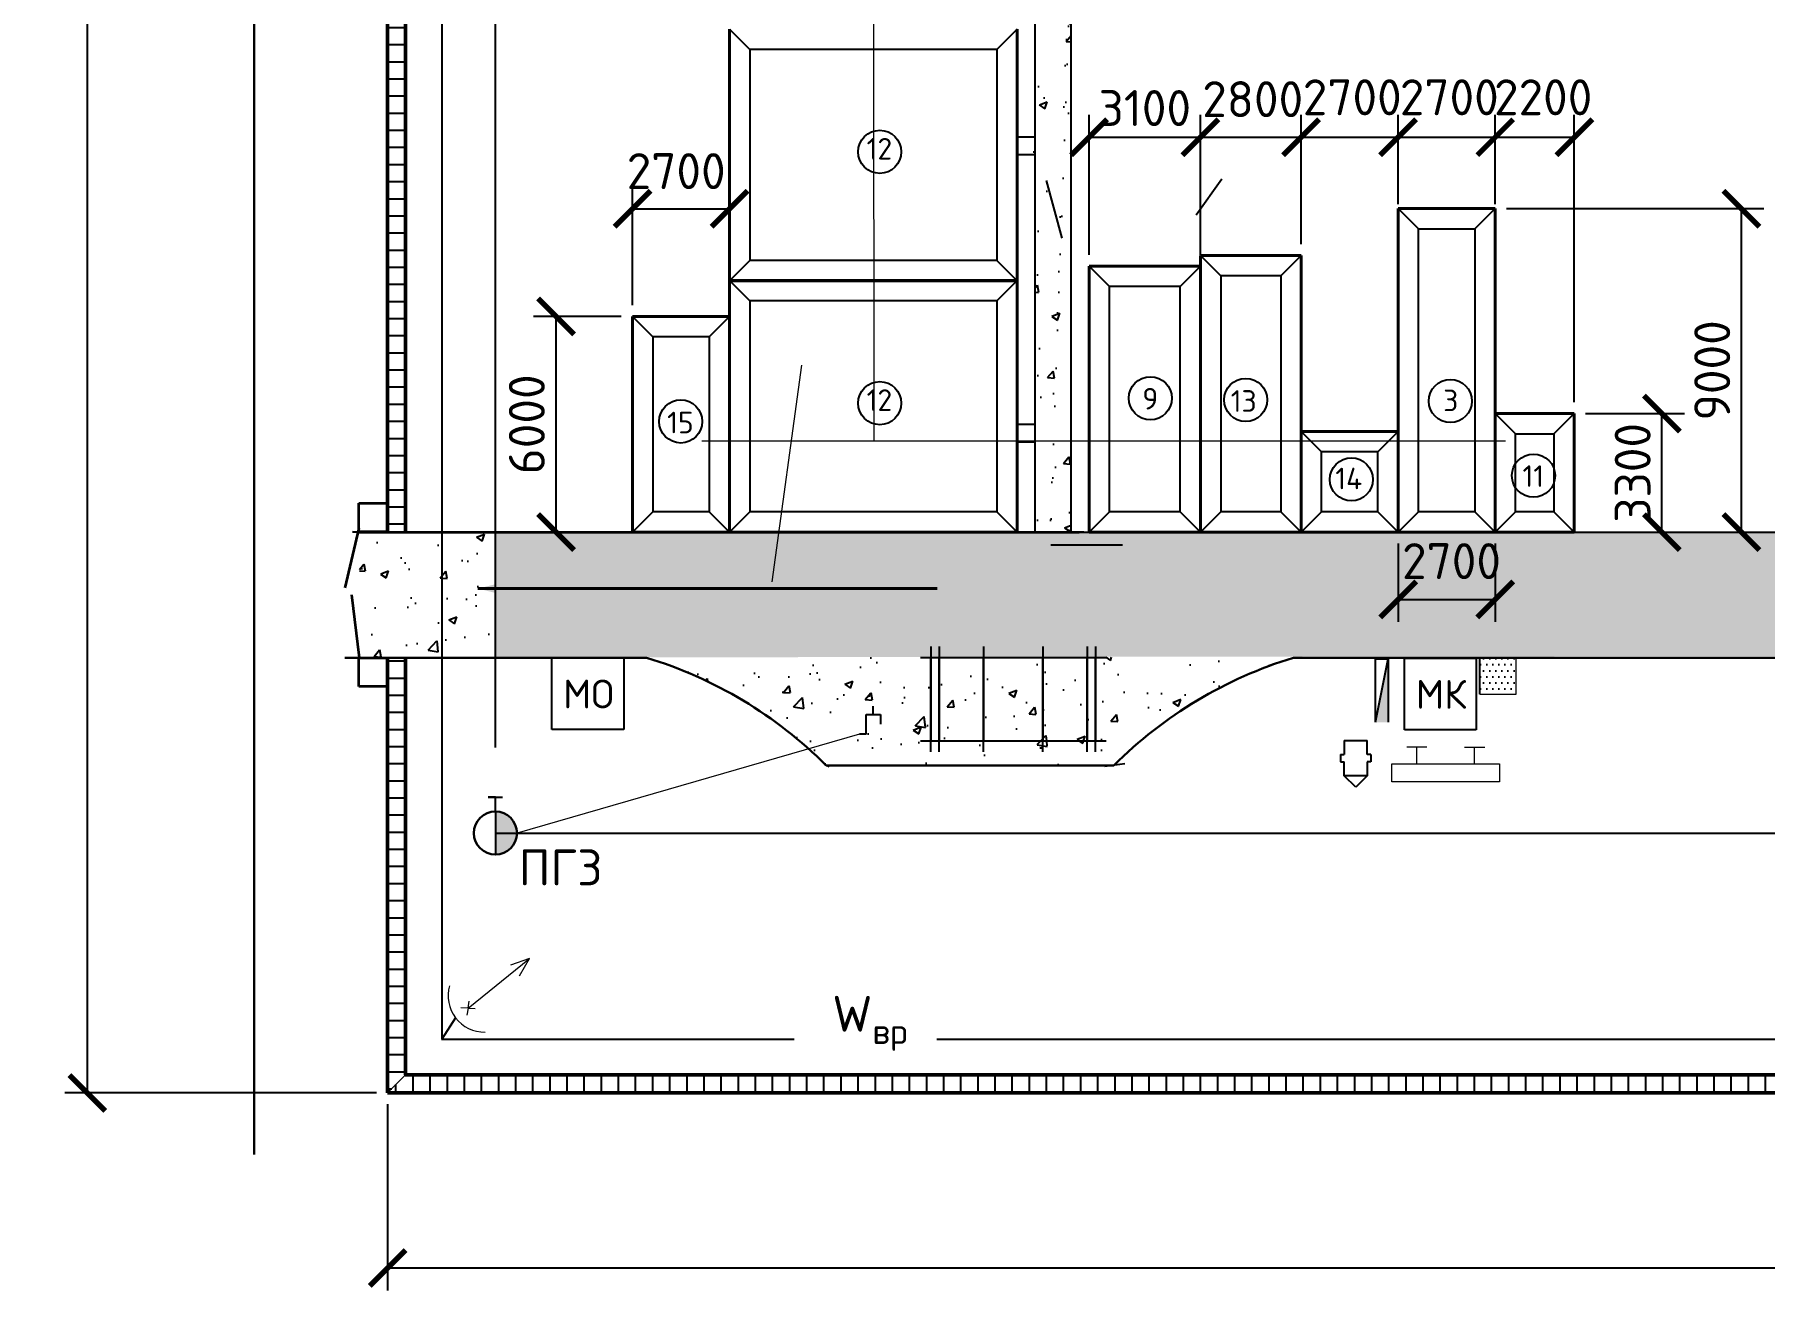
# Model space of a CAD drawing. Header units: millimetres. Extents: x -782 to 10910, y 3841 to 13237.
# Drawn here: x 2910.1 to 3006.3, y 12553.7 to 12623.6 of the extents above; entities that cross this region are included whole.
import ezdxf

# ---------------------------------------------------------------- set-up
doc = ezdxf.new("R2010")
doc.units = ezdxf.units.MM
for name, color, linetype, lineweight in [('!ОНенес!', 6, 'Continuous', 40), ('0.2 сетевой', 7, 'Continuous', 20), ('желтый', 2, 'Continuous', 30), ('красный', 1, 'Continuous', 30), ('Оbводка', 1, 'Continuous', 90), ('Тонкая 0.3', 140, 'Continuous', 25)]:
    doc.layers.add(name, color=color, linetype=linetype, lineweight=lineweight)
doc.layers.add('1', color=7, linetype='Continuous')
doc.layers.add('Системный слой', color=7, linetype='Continuous')
doc.styles.add('2.5', font='isocpeur.ttf', dxfattribs={"height": 2})
doc.styles.add('Isocpeur', font='isocpeur.ttf')
doc.dimstyles.new('М500 стройгенп', dxfattribs={"dimtxt": 2, "dimasz": 2, "dimexe": 1.25, "dimexo": 0.625, "dimtad": 1, "dimlfac": 500, "dimtxsty": '2.5', "dimblk": 'ARCHTICK', "dimcen": 2.5, "dimadec": 0, "dimazin": 0, "dimtfac": 1, "dimtmove": 0, "dimatfit": 3, "dimfxl": 1, "dimarcsym": 0})
pattern_1 = [(180, (851.8348, 4269.5768), (-6e-17, -0.9525), [])]
pattern_2 = [(50, (851.835, 4269.577), (4.5546167, -0.3984771), [0.47625, -5.23875]), (355, (851.835, 4269.577), (-0.8810855, 4.7764211), [0.381, -4.1910146]), (100.451445, (852.2144, 4269.5436), (3.6735312, 4.3779438), [0.4047502, -4.452256]), (46.1842, (851.835, 4270.847), (6.776976, -1.0510582), [0.714375, -7.858125]), (96.63556, (852.3996, 4270.759), (5.9351034, 6.185653), [0.6071256, -6.67839]), (351.18415, (851.835, 4270.847), (5.9351034, 6.185653), [0.571499, -6.2864933]), (21, (852.47, 4270.5293), (3.7903598, -2.55663), [0.47625, -5.23875]), (326, (852.47, 4270.5293), (1.5450507, 4.6046992), [0.381, -4.191]), (71.451445, (852.7857, 4270.3163), (5.3354105, 2.0480692), [0.4047502, -4.4522484]), (37.5, (851.8348, 4269.5768), (0.07721508, 2.11387597), [0, -4.1402, 0, -4.2545, 0, -4.206875]), (7.5, (851.8348, 4269.5768), (1.67049156, 2.5045144), [0, -2.4257, 0, -4.04495, 0, -1.603375]), (327.5, (850.4188, 4269.5768), (3.38976488, -0.1432186), [0, -1.5875, 0, -4.953, 0, -6.57225]), (317.5, (849.7838, 4269.5768), (3.7032295, 0.6356623), [0, -2.06375, 0, -3.2893, 0, -4.66725])]

# ---------------------------------------------------------------- blocks, each defined once
blk = doc.blocks.new('_ArchTick')
at = {"color": 0, "linetype": 'ByBlock', "const_width": 0.15}
blk.add_lwpolyline([(-0.5, -0.5), (0.5, 0.5)], dxfattribs=at)
blk = doc.blocks.new('*D915')
at = {"color": 0, "lineweight": -2, "transparency": 16777216}
for p, q in [((2991.976, 12613.874), (3006.299, 12613.874)), ((3005.049, 12595.874), (3005.049, 12613.874)), ((2991.976, 12595.874), (3006.299, 12595.874))]:
    blk.add_line(p, q, dxfattribs=at)
at = {"layer": 'Defpoints', "color": 0, "lineweight": -3, "transparency": 16777216}
for p in [(2991.351, 12613.874), (3005.049, 12613.874), (2991.351, 12595.874)]:
    blk.add_point(p, dxfattribs=at)
at = {"color": 0, "lineweight": -2, "transparency": 16777216, "xscale": 2, "yscale": 2, "zscale": 2}
for p, rotation in [((3005.049, 12613.874), 90), ((3005.049, 12595.874), 270)]:
    blk.add_blockref('_ArchTick', p, dxfattribs=dict(at, rotation=rotation))
at = {"color": 0, "lineweight": 20, "transparency": 16777216, "insert": (3003.424, 12604.874), "char_height": 2, "attachment_point": 5, "rotation": 90, "style": '2.5'}
blk.add_mtext('9000', dxfattribs=at)
blk = doc.blocks.new('*D846')
at = {"color": 0, "lineweight": -2, "transparency": 16777216}
for p, q in [((2996.376, 12602.474), (3001.873, 12602.474)), ((3000.623, 12595.874), (3000.623, 12602.474)), ((2996.376, 12595.874), (3001.873, 12595.874))]:
    blk.add_line(p, q, dxfattribs=at)
at = {"layer": 'Defpoints', "color": 0, "lineweight": -3, "transparency": 16777216}
for p in [(2995.751, 12602.474), (3000.623, 12602.474), (2995.751, 12595.874)]:
    blk.add_point(p, dxfattribs=at)
at = {"color": 0, "lineweight": -2, "transparency": 16777216, "xscale": 2, "yscale": 2, "zscale": 2}
for p, rotation in [((3000.623, 12602.474), 90), ((3000.623, 12595.874), 270)]:
    blk.add_blockref('_ArchTick', p, dxfattribs=dict(at, rotation=rotation))
at = {"color": 0, "lineweight": 20, "transparency": 16777216, "insert": (2998.998, 12599.174), "char_height": 2, "attachment_point": 5, "rotation": 90, "style": '2.5'}
blk.add_mtext('3300', dxfattribs=at)
blk = doc.blocks.new('*D916')
at = {"color": 0, "lineweight": -2, "transparency": 16777216}
for p, q in [((2985.951, 12595.249), (2985.951, 12590.886)), ((2991.351, 12595.249), (2991.351, 12590.886)), ((2985.951, 12592.136), (2991.351, 12592.136))]:
    blk.add_line(p, q, dxfattribs=at)
at = {"layer": 'Defpoints', "color": 0, "lineweight": -3, "transparency": 16777216}
for p in [(2985.951, 12595.874), (2991.351, 12595.874), (2991.351, 12592.136)]:
    blk.add_point(p, dxfattribs=at)
at = {"color": 0, "lineweight": -2, "transparency": 16777216, "xscale": 2, "yscale": 2, "zscale": 2, "rotation": 180}
blk.add_blockref('_ArchTick', (2985.951, 12592.136), dxfattribs=at)
at = {"color": 0, "lineweight": -2, "transparency": 16777216, "xscale": 2, "yscale": 2, "zscale": 2}
blk.add_blockref('_ArchTick', (2991.351, 12592.136), dxfattribs=at)
at = {"color": 0, "lineweight": 20, "transparency": 16777216, "insert": (2988.919, 12594.264), "char_height": 2, "attachment_point": 5, "style": '2.5'}
blk.add_mtext('2700', dxfattribs=at)
blk = doc.blocks.new('*D917')
at = {"color": 0, "lineweight": -2, "transparency": 16777216}
for p, q in [((2968.755, 12611.296), (2968.755, 12619.097)), ((2974.952, 12611.296), (2974.952, 12619.097)), ((2968.755, 12617.847), (2974.952, 12617.847))]:
    blk.add_line(p, q, dxfattribs=at)
at = {"layer": 'Defpoints', "color": 0, "lineweight": -3, "transparency": 16777216}
for p in [(2974.952, 12617.847), (2968.755, 12610.671), (2974.952, 12610.671)]:
    blk.add_point(p, dxfattribs=at)
at = {"color": 0, "lineweight": -2, "transparency": 16777216, "xscale": 2, "yscale": 2, "zscale": 2, "rotation": 180}
blk.add_blockref('_ArchTick', (2968.755, 12617.847), dxfattribs=at)
at = {"color": 0, "lineweight": -2, "transparency": 16777216, "xscale": 2, "yscale": 2, "zscale": 2}
blk.add_blockref('_ArchTick', (2974.952, 12617.847), dxfattribs=at)
at = {"color": 0, "lineweight": 20, "transparency": 16777216, "insert": (2971.854, 12619.472), "char_height": 2, "attachment_point": 5, "style": '2.5'}
blk.add_mtext('3100', dxfattribs=at)
blk = doc.blocks.new('*D918')
at = {"color": 0, "lineweight": -2, "transparency": 16777216}
for p, q in [((2974.952, 12611.899), (2974.952, 12619.097)), ((2980.552, 12611.899), (2980.552, 12619.097)), ((2974.952, 12617.847), (2980.552, 12617.847))]:
    blk.add_line(p, q, dxfattribs=at)
at = {"layer": 'Defpoints', "color": 0, "lineweight": -3, "transparency": 16777216}
for p in [(2980.552, 12617.847), (2974.952, 12611.274), (2980.552, 12611.274)]:
    blk.add_point(p, dxfattribs=at)
at = {"color": 0, "lineweight": -2, "transparency": 16777216, "xscale": 2, "yscale": 2, "zscale": 2, "rotation": 180}
blk.add_blockref('_ArchTick', (2974.952, 12617.847), dxfattribs=at)
at = {"color": 0, "lineweight": -2, "transparency": 16777216, "xscale": 2, "yscale": 2, "zscale": 2}
blk.add_blockref('_ArchTick', (2980.552, 12617.847), dxfattribs=at)
at = {"color": 0, "lineweight": 20, "transparency": 16777216, "insert": (2977.857, 12619.966), "char_height": 2, "attachment_point": 5, "style": '2.5'}
blk.add_mtext('2800', dxfattribs=at)
blk = doc.blocks.new('*D921')
at = {"color": 0, "lineweight": -2, "transparency": 16777216}
for p, q in [((2929.099, 12758.591), (2911.77, 12758.591)), ((2913.02, 12564.673), (2913.02, 12758.591)), ((2929.099, 12564.673), (2911.77, 12564.673))]:
    blk.add_line(p, q, dxfattribs=at)
at = {"layer": 'Defpoints', "color": 0, "lineweight": -3, "transparency": 16777216}
for p in [(2913.02, 12758.591), (2929.724, 12758.591), (2929.724, 12564.673)]:
    blk.add_point(p, dxfattribs=at)
at = {"color": 0, "lineweight": -2, "transparency": 16777216, "xscale": 2, "yscale": 2, "zscale": 2}
for p, rotation in [((2913.02, 12758.591), 90), ((2913.02, 12564.673), 270)]:
    blk.add_blockref('_ArchTick', p, dxfattribs=dict(at, rotation=rotation))
at = {"color": 0, "lineweight": 20, "transparency": 16777216, "insert": (2911.395, 12661.632), "char_height": 2, "attachment_point": 5, "rotation": 90, "style": '2.5'}
blk.add_mtext('136000', dxfattribs=at)
blk = doc.blocks.new('*D850')
at = {"color": 0, "lineweight": -2, "transparency": 16777216}
for p, q in [((2929.724, 12564.048), (2929.724, 12553.687)), ((3261.316, 12564.048), (3261.316, 12553.687)), ((2929.724, 12554.937), (3261.316, 12554.937))]:
    blk.add_line(p, q, dxfattribs=at)
at = {"layer": 'Defpoints', "color": 0, "lineweight": -3, "transparency": 16777216}
for p in [(2929.724, 12564.673), (3261.316, 12564.673), (3261.316, 12554.937)]:
    blk.add_point(p, dxfattribs=at)
at = {"color": 0, "lineweight": -2, "transparency": 16777216, "xscale": 2, "yscale": 2, "zscale": 2, "rotation": 180}
blk.add_blockref('_ArchTick', (2929.724, 12554.937), dxfattribs=at)
at = {"color": 0, "lineweight": -2, "transparency": 16777216, "xscale": 2, "yscale": 2, "zscale": 2}
blk.add_blockref('_ArchTick', (3261.316, 12554.937), dxfattribs=at)
at = {"color": 0, "lineweight": 20, "transparency": 16777216, "insert": (3093.327, 12556.562), "char_height": 2, "attachment_point": 5, "style": '2.5'}
blk.add_mtext('165000', dxfattribs=at)
blk = doc.blocks.new('*D923')
at = {"color": 0, "lineweight": -2, "transparency": 16777216}
for p, q in [((2942.727, 12607.874), (2937.845, 12607.874)), ((2939.095, 12595.874), (2939.095, 12607.874)), ((2942.727, 12595.874), (2937.845, 12595.874))]:
    blk.add_line(p, q, dxfattribs=at)
at = {"layer": 'Defpoints', "color": 0, "lineweight": -3, "transparency": 16777216}
for p in [(2939.095, 12607.874), (2943.352, 12607.874), (2943.352, 12595.874)]:
    blk.add_point(p, dxfattribs=at)
at = {"color": 0, "lineweight": -2, "transparency": 16777216, "xscale": 2, "yscale": 2, "zscale": 2}
for p, rotation in [((2939.095, 12607.874), 90), ((2939.095, 12595.874), 270)]:
    blk.add_blockref('_ArchTick', p, dxfattribs=dict(at, rotation=rotation))
at = {"color": 0, "lineweight": 20, "transparency": 16777216, "insert": (2937.47, 12601.874), "char_height": 2, "attachment_point": 5, "rotation": 90, "style": '2.5'}
blk.add_mtext('6000', dxfattribs=at)
blk = doc.blocks.new('*D865')
at = {"color": 0, "lineweight": -2, "transparency": 16777216}
for p, q in [((2980.552, 12614.118), (2980.552, 12619.097)), ((2985.952, 12614.118), (2985.952, 12619.097)), ((2980.552, 12617.847), (2985.952, 12617.847))]:
    blk.add_line(p, q, dxfattribs=at)
at = {"layer": 'Defpoints', "color": 0, "lineweight": -3, "transparency": 16777216}
for p in [(2985.952, 12617.847), (2980.552, 12613.493), (2985.952, 12613.493)]:
    blk.add_point(p, dxfattribs=at)
at = {"color": 0, "lineweight": -2, "transparency": 16777216, "xscale": 2, "yscale": 2, "zscale": 2, "rotation": 180}
blk.add_blockref('_ArchTick', (2980.552, 12617.847), dxfattribs=at)
at = {"color": 0, "lineweight": -2, "transparency": 16777216, "xscale": 2, "yscale": 2, "zscale": 2}
blk.add_blockref('_ArchTick', (2985.952, 12617.847), dxfattribs=at)
at = {"color": 0, "lineweight": 20, "transparency": 16777216, "insert": (2983.395, 12620.07), "char_height": 2, "attachment_point": 5, "style": '2.5'}
blk.add_mtext('2700', dxfattribs=at)
blk = doc.blocks.new('*D866')
at = {"color": 0, "lineweight": -2, "transparency": 16777216}
for p, q in [((2985.952, 12614.118), (2985.952, 12619.097)), ((2991.352, 12614.118), (2991.352, 12619.097)), ((2985.952, 12617.847), (2991.352, 12617.847))]:
    blk.add_line(p, q, dxfattribs=at)
at = {"layer": 'Defpoints', "color": 0, "lineweight": -3, "transparency": 16777216}
for p in [(2991.352, 12617.847), (2985.952, 12613.493), (2991.352, 12613.493)]:
    blk.add_point(p, dxfattribs=at)
at = {"color": 0, "lineweight": -2, "transparency": 16777216, "xscale": 2, "yscale": 2, "zscale": 2, "rotation": 180}
blk.add_blockref('_ArchTick', (2985.952, 12617.847), dxfattribs=at)
at = {"color": 0, "lineweight": -2, "transparency": 16777216, "xscale": 2, "yscale": 2, "zscale": 2}
blk.add_blockref('_ArchTick', (2991.352, 12617.847), dxfattribs=at)
at = {"color": 0, "lineweight": 20, "transparency": 16777216, "insert": (2988.795, 12620.07), "char_height": 2, "attachment_point": 5, "style": '2.5'}
blk.add_mtext('2700', dxfattribs=at)
blk = doc.blocks.new('*D867')
at = {"color": 0, "lineweight": -2, "transparency": 16777216}
for p, q in [((2991.352, 12614.118), (2991.352, 12619.097)), ((2995.751, 12603.099), (2995.751, 12619.097)), ((2991.352, 12617.847), (2995.751, 12617.847))]:
    blk.add_line(p, q, dxfattribs=at)
at = {"layer": 'Defpoints', "color": 0, "lineweight": -3, "transparency": 16777216}
for p in [(2995.751, 12617.847), (2991.352, 12613.493), (2995.751, 12602.474)]:
    blk.add_point(p, dxfattribs=at)
at = {"color": 0, "lineweight": -2, "transparency": 16777216, "xscale": 2, "yscale": 2, "zscale": 2, "rotation": 180}
blk.add_blockref('_ArchTick', (2991.352, 12617.847), dxfattribs=at)
at = {"color": 0, "lineweight": -2, "transparency": 16777216, "xscale": 2, "yscale": 2, "zscale": 2}
blk.add_blockref('_ArchTick', (2995.751, 12617.847), dxfattribs=at)
at = {"color": 0, "lineweight": 20, "transparency": 16777216, "insert": (2994.018, 12620.07), "char_height": 2, "attachment_point": 5, "style": '2.5'}
blk.add_mtext('2200', dxfattribs=at)
blk = doc.blocks.new('*D885')
at = {"color": 0, "lineweight": -2, "transparency": 16777216}
for p, q in [((2943.352, 12608.499), (2943.352, 12615.122)), ((2948.752, 12608.499), (2948.752, 12615.122)), ((2943.352, 12613.872), (2948.752, 12613.872))]:
    blk.add_line(p, q, dxfattribs=at)
at = {"layer": 'Defpoints', "color": 0, "lineweight": -3, "transparency": 16777216}
for p in [(2948.752, 12613.872), (2943.352, 12607.874), (2948.752, 12607.874)]:
    blk.add_point(p, dxfattribs=at)
at = {"color": 0, "lineweight": -2, "transparency": 16777216, "xscale": 2, "yscale": 2, "zscale": 2, "rotation": 180}
blk.add_blockref('_ArchTick', (2943.352, 12613.872), dxfattribs=at)
at = {"color": 0, "lineweight": -2, "transparency": 16777216, "xscale": 2, "yscale": 2, "zscale": 2}
blk.add_blockref('_ArchTick', (2948.752, 12613.872), dxfattribs=at)
at = {"color": 0, "lineweight": 20, "transparency": 16777216, "insert": (2945.78, 12615.963), "char_height": 2, "attachment_point": 5, "style": '2.5'}
blk.add_mtext('2700', dxfattribs=at)

msp = doc.modelspace()

# ---------------------------------------------------------------- hatches: boundary and pattern name
at = {"layer": '!ОНенес!', "lineweight": 40}
h = msp.add_hatch(color=7, dxfattribs=at)
h.paths.add_polyline_path([(2940.482427, 12591.295251), (2940.482427, 12592.735131), (2934.752955, 12592.735131)])
h.paths.add_polyline_path([(2940.482427, 12592.735131), (2940.482427, 12594.175012), (2934.752955, 12592.735131)])
at = {"lineweight": -3}
h = msp.add_hatch(dxfattribs=at)
h.set_pattern_fill('ANSI31', color=256, scale=0.3, angle=135)
h.set_pattern_definition(pattern_1)
h.paths.add_polyline_path([(2930.728442, 12588.887246), (2929.72368, 12588.887275), (2929.723352, 12587.287358), (2929.72368, 12564.672745), (2930.72368, 12565.672745)])
h.paths.add_polyline_path([(3261.316317, 12588.886857), (3260.316317, 12588.886857), (3260.316317, 12565.672745), (3261.316317, 12564.672745)])
h.paths.add_polyline_path([(3261.316317, 12683.823464), (3260.333133, 12683.823464), (3260.333587, 12681.832695), (3261.316317, 12681.832695)])
h.paths.add_polyline_path([(3261.316317, 12681.832695), (3260.333587, 12681.832695), (3260.353179, 12595.88557), (3261.316317, 12595.885734)])
h.paths.add_polyline_path([(3101.668954, 12752.432917), (3101.668954, 12759.232917), (3096.868954, 12759.232917), (3096.868954, 12752.432917)], flags=9)
h = msp.add_hatch(dxfattribs=at)
h.set_pattern_fill('ANSI31', color=256, scale=0.3, angle=45)
h.set_pattern_definition([(90, (851.8348, 4269.5768), (-0.9525, 0), [])])
h.paths.add_polyline_path([(2956.705821, 12758.590698), (2935.72368, 12758.590698), (2935.72368, 12757.590698), (2956.706382, 12757.590698)])
h.paths.add_polyline_path([(2935.72368, 12758.590698), (2929.72368, 12758.590698), (2930.72368, 12757.590698), (2932.723608, 12757.590698), (2935.72368, 12757.590698)])
h.paths.add_polyline_path([(3261.316317, 12758.590698), (2956.705821, 12758.590698), (2956.706382, 12757.590698), (3260.316317, 12757.590698)])
h.paths.add_polyline_path([(3260.316317, 12565.672745), (2930.72368, 12565.672745), (2929.72368, 12564.672745), (3261.316317, 12564.672745)])
h = msp.add_hatch(dxfattribs=at)
h.set_pattern_fill('ANSI31', color=256, scale=0.3, angle=135)
h.set_pattern_definition(pattern_1)
h.paths.add_polyline_path([(3261.316317, 12758.590698), (3260.316317, 12757.590698), (3260.332679, 12685.814233), (3261.316317, 12685.814233)])
h.paths.add_polyline_path([(3261.316317, 12685.814233), (3260.332679, 12685.814233), (3260.333133, 12683.823464), (3261.316317, 12683.823464)])
h.paths.add_polyline_path([(3261.316317, 12683.823464), (3260.333133, 12683.823464), (3260.333587, 12681.832695), (3261.316317, 12681.832695)])
h.paths.add_polyline_path([(2930.72368, 12757.590698), (2929.72368, 12758.590698), (2929.72368, 12714.255967), (2930.72368, 12714.255967)])
h.paths.add_polyline_path([(2930.72368, 12714.255967), (2929.72368, 12714.255967), (2929.72368, 12595.886745), (2930.72368, 12595.886438)])
h = msp.add_hatch(dxfattribs=at)
h.set_pattern_fill('AR-CONC', color=256, scale=0.025)
h.set_pattern_definition(pattern_2)
h.paths.add_polyline_path([(2967.752406, 12645.630775), (2965.752406, 12645.630775), (2965.752406, 12600.945519), (2967.752406, 12600.945519)])
h.paths.add_polyline_path([(2965.752406, 12645.630775), (2964.752406, 12645.630775), (2964.752406, 12644.630775), (2965.752406, 12644.630775)])
h.paths.add_polyline_path([(2965.752406, 12617.861196), (2964.752406, 12617.861196), (2964.752406, 12616.861196), (2965.752406, 12616.861196)])
h = msp.add_hatch(dxfattribs=at)
h.set_pattern_fill('AR-CONC', color=256, scale=0.025)
h.set_pattern_definition(pattern_2)
h.paths.add_polyline_path([(2965.752406, 12601.875687), (2964.752406, 12601.875687), (2964.752406, 12600.945519), (2965.752406, 12600.945519)])
h.paths.add_polyline_path([(2967.752406, 12600.945519), (2965.752406, 12600.945519), (2965.752406, 12595.875756), (2967.752406, 12595.87514)])
h.paths.add_polyline_path([(2967.752406, 12623.861184), (2965.752406, 12623.861184), (2965.752406, 12600.945519), (2967.752406, 12600.945519)])
h.paths.add_polyline_path([(2967.752406, 12637.848042), (2965.752406, 12637.848042), (2965.752406, 12623.861184), (2967.752406, 12623.861184)])
h = msp.add_hatch(dxfattribs=at)
h.set_pattern_fill('BRICK', color=256, scale=0.15)
h.set_pattern_definition([(0, (841.8348, 4269.5768), (0, 0.9525), []), (90, (841.8348, 4269.5768), (-1.905, 1e-16), [0.9525, -0.9525]), (90, (842.7873, 4269.5768), (-1.905, 1e-16), [-0.9525, 0.9525])])
h.paths.add_polyline_path([(3054.33991, 12621.327203), (3044.33991, 12621.327203), (3044.33991, 12605.592843), (3054.33991, 12605.592843)])
h.paths.add_polyline_path([(2996.660834, 12606.986928), (2996.873008, 12607.011857), (3002.860834, 12607.011857), (2996.660834, 12607.011857)])
h.paths.add_polyline_path([(3077.393145, 12620.33317), (3077.380198, 12620.333453), (3077.380198, 12622.733453), (3077.336132, 12622.886857)])
h = msp.add_hatch(dxfattribs=at)
h.set_pattern_fill('AR-CONC', color=256, scale=0.025)
h.set_pattern_definition(pattern_2)
h.paths.add_polyline_path([(3008.278518, 12595.862649), (2935.72368, 12595.818992), (2935.72368, 12588.897246), (3007.372873, 12588.99196)])
h.paths.add_polyline_path([(3044.543141, 12579.818183), (3048.643141, 12579.818183), (3048.643141, 12584.618183), (3044.543141, 12584.618183)], flags=9)
h.paths.add_polyline_path([(2986.574193, 12585.011306), (2990.094187, 12585.011306), (2990.094187, 12588.851299), (2986.574193, 12588.851299)], flags=9)
h.paths.add_polyline_path([(2985.619263, 12591.96374), (2992.219263, 12591.96374), (2992.219263, 12596.76374), (2985.619263, 12596.76374)], flags=9)
h = msp.add_hatch(dxfattribs=at)
h.set_pattern_fill('AR-CONC', color=256, scale=0.025)
h.set_pattern_definition(pattern_2)
h.paths.add_polyline_path([(2935.72368, 12595.818992), (2932.73652, 12595.817194), (2932.73652, 12588.887188), (2935.72368, 12588.887101)])
h.paths.add_polyline_path([(2932.734587, 12595.817193), (2928.12381, 12595.814419), (2928.24176, 12588.887356), (2929.72368, 12588.887356), (2929.72368, 12588.887239), (2932.735063, 12588.887082)])
h = msp.add_hatch(dxfattribs=at)
h.set_pattern_fill('AR-CONC', color=256, scale=0.025)
h.set_pattern_definition(pattern_2)
h.paths.add_polyline_path([(2959.954159, 12588.902842), (2944.179954, 12588.873196, -0.035519085), (2947.357663, 12587.648517), (2949.605814, 12586.782086), (2951.493922, 12585.17211, -0.033002926), (2953.90213, 12583.118648), (2954.166258, 12582.893428), (2970.032856, 12582.893428), (2973.445488, 12585.982203), (2975.437017, 12586.897914, -0.038280057), (2978.770885, 12588.430838), (2979.878859, 12588.940288), (2969.118785, 12588.920066), (2969.118785, 12584.266736), (2959.954159, 12584.266736)])
h = msp.add_hatch(dxfattribs=at)
h.set_pattern_fill('AR-CONC', color=256, scale=0.025)
h.set_pattern_definition(pattern_2)
h.paths.add_polyline_path([(2962.887435, 12588.880773), (2960.418608, 12588.880773), (2960.418608, 12584.266736), (2962.887435, 12584.266736)])
h.paths.add_polyline_path([(2960.418608, 12588.880773), (2959.954159, 12588.880773), (2959.954159, 12584.266736), (2960.418608, 12584.266736)])
h.paths.add_polyline_path([(2966.185509, 12588.880773), (2962.887435, 12588.880773), (2962.887435, 12584.266736), (2966.185509, 12584.266736)])
h.paths.add_polyline_path([(2968.654336, 12588.880773), (2966.185509, 12588.880773), (2966.185509, 12584.266736), (2968.654336, 12584.266736)])
h.paths.add_polyline_path([(2969.118785, 12588.880773), (2968.654336, 12588.880773), (2968.654336, 12584.266736), (2969.118785, 12584.266736)])
msp.add_hatch(color=7).paths.add_polyline_path([(2985.399547, 12588.827316), (2984.693876, 12585.298962), (2985.399547, 12585.298962)])
at = {"lineweight": 25}
h = msp.add_hatch(color=256, dxfattribs=at)
h.dxf.hatch_style = 1
h.paths.add_polyline_path([(2936.923678, 12579.132844, 0.414213562), (2935.72368, 12580.332842), (2935.72368, 12577.932846, 0.414213562)])
at = {"layer": 'Системный слой', "lineweight": 25}
h = msp.add_hatch(dxfattribs=at)
h.set_pattern_fill('DOTS', scale=0.213333, style=0)
h.set_pattern_definition([(0, (1999.9386, 12607.47), (0.16933305, 0.3386661), [0, -0.3386661])])
h.paths.add_polyline_path([(2992.522497, 12588.886857), (2992.522497, 12586.858404), (2990.494044, 12586.858404), (2990.494044, 12588.886857), (2990.898099, 12588.886857)])

# ---------------------------------------------------------------- linework, layer by layer
at = {"layer": '!ОНенес!', "color": 7, "lineweight": 40}
msp.add_line((2960.303325, 12592.735131), (2934.752955, 12592.735131), dxfattribs=at)
at = {"color": 1, "lineweight": 30}
msp.add_line((2922.304867, 12767.262902), (2922.304867, 12561.251299), dxfattribs=at)
at = {"lineweight": 50}
for p, q in [((2929.72368, 12595.887344), (2929.72368, 12758.590698)), ((2929.72368, 12564.672745), (2929.72368, 12588.886857)), ((3261.316317, 12564.672745), (2929.72368, 12564.672745))]:
    msp.add_line(p, q, dxfattribs=at)
at = {"color": 1, "lineweight": 25}
for p, q in [((2932.723608, 12755.590698), (2932.73652, 12567.672742)), ((2933.504924, 12568.850532), (2932.73652, 12567.672742)), ((2932.715271, 12567.672742), (2952.340279, 12567.672742)), ((2960.276735, 12567.672742), (3211.41546, 12567.672742))]:
    msp.add_line(p, q, dxfattribs=at)
at = {"color": 240, "lineweight": 20, "true_color": 0xed1f24}
for p, q in [((2956.665585, 12755.590652), (2956.776077, 12600.945519)), ((2956.665585, 12755.590652), (2956.776077, 12600.945519)), ((2932.73652, 12567.672742), (2932.73652, 12627.672742)), ((2932.73652, 12567.672742), (2932.73652, 12617.672742)), ((2991.918401, 12600.945519), (2947.201198, 12600.945519)), ((2932.73652, 12567.672742), (2952.340279, 12567.672742)), ((2960.276735, 12567.672742), (2992.73652, 12567.672742))]:
    msp.add_line(p, q, dxfattribs=at)
at = {"color": 5, "lineweight": 25}
for p, q in [((2935.72368, 12583.886857), (2935.72368, 12645.319571)), ((2956.746365, 12585.738334), (2956.746365, 12586.193188)), ((2956.351433, 12584.639789), (2956.351433, 12585.738334)), ((2956.351433, 12585.738334), (2957.141297, 12585.738334)), ((2957.141297, 12585.738334), (2957.141297, 12585.189062)), ((2935.72368, 12579.132844), (3134.085424, 12579.132844))]:
    msp.add_line(p, q, dxfattribs=at)
at = {"lineweight": -3}
for p, q in [((2965.752406, 12595.875392), (2965.752406, 12645.630775)), ((2967.752406, 12595.87487), (2967.752406, 12645.630775)), ((2964.752406, 12616.861196), (2964.752406, 12617.861196)), ((2964.752406, 12617.861196), (2965.752406, 12617.861196)), ((2965.752406, 12616.861196), (2964.752406, 12616.861196)), ((2964.752406, 12600.875687), (2964.752406, 12601.875687)), ((2964.752406, 12601.875687), (2965.752406, 12601.875687)), ((2965.752406, 12600.875687), (2964.752406, 12600.875687)), ((2965.752406, 12595.876005), (2965.752406, 12600.875687)), ((2965.752406, 12595.876005), (2965.752406, 12598.782595)), ((3008.312155, 12595.862649), (2928.123354, 12595.887344)), ((3008.278518, 12595.862649), (2928.12381, 12595.814419)), ((2964.752406, 12595.876005), (2965.752406, 12595.876005)), ((2964.752406, 12595.874349), (2967.452406, 12595.874349)), ((2968.452406, 12595.87487), (2966.452406, 12595.87487)), ((2967.452406, 12595.874349), (2968.452406, 12595.874349)), ((3008.312155, 12595.862649), (2995.750712, 12595.862649)), ((2944.133698, 12588.886488), (2928.167123, 12588.887356)), ((2928.167123, 12588.88732), (2944.136352, 12588.886487)), ((2944.141544, 12588.873123), (2944.128821, 12588.894794)), ((2945.442778, 12588.448241), (2944.133698, 12588.886488)), ((3007.358504, 12588.886857), (2980.12494, 12588.886607)), ((2954.029395, 12582.964049), (2954.293229, 12582.827911)), ((2970.112516, 12582.893428), (2954.166258, 12582.893428)), ((2970.743016, 12582.984099), (2969.632335, 12582.84229))]:
    msp.add_line(p, q, dxfattribs=at)
at = {"lineweight": 40}
for p, q in [((2948.752433, 12623.861184), (2948.752433, 12609.861207)), ((2964.752406, 12609.861207), (2964.752406, 12623.861184)), ((2948.752433, 12609.861207), (2948.752433, 12621.861187)), ((2948.752433, 12621.861187), (2948.752433, 12609.861207)), ((2948.752433, 12609.861207), (2948.752433, 12621.861187)), ((2948.752433, 12621.861187), (2948.752433, 12609.861207)), ((2964.752406, 12615.461198), (2964.752406, 12609.861207)), ((2985.950723, 12613.874319), (2985.950723, 12595.874349)), ((2991.350714, 12613.874319), (2985.950723, 12613.874319)), ((2991.350714, 12595.874349), (2991.350714, 12613.874319)), ((2974.952396, 12611.274323), (2974.952396, 12595.874349)), ((2980.552387, 12611.274323), (2974.952396, 12611.274323)), ((2980.552387, 12611.274323), (2980.552387, 12595.874349)), ((2985.950723, 12611.274323), (2985.950723, 12595.874349)), ((2974.952396, 12610.674324), (2968.752406, 12610.674324)), ((2968.752406, 12595.874349), (2968.752406, 12610.674324)), ((2974.952396, 12595.874349), (2974.952396, 12610.674324)), ((2974.952396, 12610.674324), (2974.952396, 12595.874349)), ((2964.752406, 12609.874326), (2948.752433, 12609.874326)), ((2948.752433, 12609.874326), (2948.752433, 12595.874349)), ((2964.752406, 12609.861207), (2948.752433, 12609.861207)), ((2964.752406, 12609.874326), (2952.752426, 12609.874326)), ((2964.752406, 12595.874349), (2964.752406, 12609.874326)), ((2948.752433, 12607.874329), (2943.352442, 12607.874329)), ((2943.352442, 12607.874329), (2947.752435, 12607.874329)), ((2943.352442, 12607.874329), (2943.352442, 12595.874349)), ((2948.752433, 12595.874349), (2948.752433, 12607.874329)), ((2948.752433, 12607.874329), (2948.752433, 12595.874349)), ((2948.752433, 12595.874349), (2948.752433, 12607.874329)), ((2948.752433, 12607.874329), (2948.752433, 12595.874349)), ((2995.750712, 12602.474337), (2991.35072, 12602.474337)), ((2991.35072, 12595.874348), (2991.35072, 12602.474337)), ((2995.750712, 12595.874348), (2995.750712, 12602.474337)), ((2985.950723, 12601.47434), (2980.550732, 12601.47434)), ((2980.550732, 12601.47434), (2980.550732, 12595.874349)), ((2980.550732, 12601.47434), (2985.950723, 12601.47434)), ((2985.950723, 12595.874349), (2985.950723, 12601.47434)), ((2943.352442, 12595.874349), (2948.752433, 12595.874349)), ((2964.752406, 12595.874349), (2948.752433, 12595.874349)), ((2968.752406, 12595.874349), (2974.952396, 12595.874349)), ((2974.952396, 12595.874349), (2980.552387, 12595.874349)), ((2980.550732, 12595.874349), (2985.950723, 12595.874349)), ((2985.950723, 12595.874349), (2991.350714, 12595.874349)), ((2995.750712, 12595.874348), (2991.35072, 12595.874348))]:
    msp.add_line(p, q, dxfattribs=at)
at = {"lineweight": 25}
for p, q in [((2948.752433, 12623.861184), (2949.883802, 12622.729815)), ((2964.752406, 12623.861184), (2963.621037, 12622.729815)), ((2963.621037, 12622.729815), (2949.883802, 12622.729815)), ((2949.883802, 12622.729815), (2949.883802, 12610.992576)), ((2963.621037, 12622.729815), (2963.621037, 12610.992576)), ((2967.247501, 12612.228319), (2966.385198, 12615.446478)), ((2985.950723, 12613.874319), (2987.082092, 12612.74295)), ((2991.350714, 12613.874319), (2990.219345, 12612.74295)), ((2987.082092, 12597.005718), (2987.082092, 12612.74295)), ((2987.082092, 12612.74295), (2990.219345, 12612.74295)), ((2990.219345, 12612.74295), (2990.219345, 12597.005718)), ((2974.952396, 12611.274323), (2976.083765, 12610.142954)), ((2980.552387, 12611.274323), (2979.421018, 12610.142954)), ((2948.752433, 12609.861207), (2949.883802, 12610.992576)), ((2963.621037, 12610.992576), (2949.883802, 12610.992576)), ((2964.752406, 12609.861207), (2963.621037, 12610.992576)), ((2968.752406, 12610.674324), (2969.883775, 12609.542955)), ((2974.952396, 12610.674324), (2973.821027, 12609.542955)), ((2976.083765, 12610.142954), (2976.083765, 12597.005718)), ((2979.421018, 12610.142954), (2976.083765, 12610.142954)), ((2979.421018, 12610.142954), (2979.421018, 12597.005718)), ((2948.752433, 12609.874326), (2949.883802, 12608.742957)), ((2964.752406, 12609.874326), (2963.621037, 12608.742957)), ((2973.821027, 12609.542955), (2969.883775, 12609.542955)), ((2969.883775, 12597.005718), (2969.883775, 12609.542955)), ((2973.821027, 12597.005718), (2973.821027, 12609.542955)), ((2963.621037, 12608.742957), (2949.883802, 12608.742957)), ((2949.883802, 12608.742957), (2949.883802, 12597.005718)), ((2963.621037, 12608.742957), (2963.621037, 12597.005718)), ((2943.352442, 12607.874329), (2944.483811, 12606.74296)), ((2948.752433, 12607.874329), (2947.621064, 12606.74296)), ((2947.621064, 12606.74296), (2944.483811, 12606.74296)), ((2944.483811, 12606.74296), (2944.483811, 12597.005718)), ((2947.621064, 12606.74296), (2947.621064, 12597.005718)), ((2991.35072, 12602.474337), (2992.482089, 12601.342968)), ((2995.750712, 12602.474337), (2994.619343, 12601.342968)), ((2980.550732, 12601.47434), (2981.682101, 12600.342971)), ((2985.950723, 12601.47434), (2984.819354, 12600.342971)), ((2992.482089, 12597.005717), (2992.482089, 12601.342968)), ((2992.482089, 12601.342968), (2994.619343, 12601.342968)), ((2994.619343, 12601.342968), (2994.619343, 12597.005717)), ((2984.819354, 12600.342971), (2981.682101, 12600.342971)), ((2981.682101, 12597.005718), (2981.682101, 12600.342971)), ((2984.819354, 12597.005718), (2984.819354, 12600.342971)), ((2985.950723, 12599.636523), (2985.950723, 12597.636526)), ((2943.352442, 12595.874349), (2944.483811, 12597.005718)), ((2947.621064, 12597.005718), (2944.483811, 12597.005718)), ((2948.752433, 12595.874349), (2947.621064, 12597.005718)), ((2948.752433, 12595.874349), (2949.883802, 12597.005718)), ((2963.621037, 12597.005718), (2949.883802, 12597.005718)), ((2964.752406, 12595.874349), (2963.621037, 12597.005718)), ((2968.752406, 12595.874349), (2969.883775, 12597.005718)), ((2973.821027, 12597.005718), (2969.883775, 12597.005718)), ((2974.952396, 12595.874349), (2973.821027, 12597.005718)), ((2974.952396, 12595.874349), (2976.083765, 12597.005718)), ((2979.421018, 12597.005718), (2976.083765, 12597.005718)), ((2980.552387, 12595.874349), (2979.421018, 12597.005718)), ((2980.550732, 12595.874349), (2981.682101, 12597.005718)), ((2984.819354, 12597.005718), (2981.682101, 12597.005718)), ((2985.950723, 12595.874349), (2984.819354, 12597.005718)), ((2985.950723, 12595.874349), (2987.082092, 12597.005718)), ((2990.219345, 12597.005718), (2987.082092, 12597.005718)), ((2991.350714, 12595.874349), (2990.219345, 12597.005718)), ((2991.35072, 12595.874348), (2992.482089, 12597.005717)), ((2994.619343, 12597.005717), (2992.482089, 12597.005717)), ((2995.750712, 12595.874348), (2994.619343, 12597.005717)), ((2970.616396, 12595.145484), (2966.616402, 12595.145484)), ((2938.86006, 12584.887017), (2938.86006, 12588.88701)), ((2942.860054, 12588.88701), (2938.86006, 12588.88701)), ((2942.860054, 12588.88701), (2942.860054, 12584.887017)), ((2986.295579, 12588.868945), (2990.295573, 12588.868945)), ((2986.295579, 12584.868952), (2986.295579, 12588.868945)), ((2990.295573, 12588.868945), (2990.295573, 12584.868952)), ((2992.522497, 12588.886857), (2990.548972, 12588.886857)), ((2942.860054, 12584.887017), (2938.86006, 12584.887017)), ((2956.351433, 12584.639789), (2955.974697, 12584.639789)), ((2990.295573, 12584.868952), (2986.295579, 12584.868952)), ((2935.72368, 12581.132841), (2935.32368, 12581.132841)), ((2935.32368, 12581.132841), (2936.123679, 12581.132841)), ((2935.72368, 12580.332842), (2935.72368, 12581.132841)), ((2935.72368, 12580.332842), (2935.72368, 12577.932846))]:
    msp.add_line(p, q, dxfattribs=at)
at = {"lineweight": 20}
for p, q in [((2951.125974, 12593.110548), (2952.773236, 12605.159987)), ((2992.522497, 12586.858404), (2992.522497, 12588.886857)), ((2990.494044, 12586.858404), (2992.522497, 12586.858404)), ((2930.72368, 12565.672745), (2929.72368, 12564.672745))]:
    msp.add_line(p, q, dxfattribs=at)
at = {"lineweight": 35}
for p, q in [((2928.123354, 12595.887344), (2928.123354, 12597.487341)), ((2928.123354, 12597.487341), (2929.723352, 12597.487341)), ((2928.123354, 12596.101004), (2927.351851, 12592.77154)), ((2929.723352, 12595.887344), (2928.123354, 12595.887344)), ((2928.167123, 12588.887356), (2927.729002, 12592.38735)), ((2928.123354, 12587.287358), (2928.123354, 12588.887356)), ((2928.123354, 12588.887356), (2929.723352, 12588.887356)), ((2929.723352, 12587.287358), (2928.123354, 12587.287358))]:
    msp.add_line(p, q, dxfattribs=at)
at = {"lineweight": 30}
for p, q in [((2929.723352, 12597.487341), (2929.723352, 12595.887344)), ((2927.768833, 12595.887344), (3025.369347, 12595.857419)), ((2944.135136, 12588.886857), (2927.348713, 12588.887344)), ((2929.723352, 12587.287358), (2929.72368, 12588.886857)), ((2980.125623, 12588.886857), (3270.171507, 12588.886857)), ((2970.13038, 12582.893428), (2954.13038, 12582.893428))]:
    msp.add_line(p, q, dxfattribs=at)
at = {"color": 4, "ltscale": 5}
for p, q in [((2969.694651, 12588.880773), (2959.378293, 12588.880773)), ((2959.954159, 12589.504261), (2959.954159, 12584.266736)), ((2959.954159, 12583.643248), (2959.954159, 12588.880773)), ((2960.418608, 12589.504261), (2960.418608, 12584.266736)), ((2960.418608, 12583.643248), (2960.418608, 12588.880773)), ((2962.887435, 12589.504261), (2962.887435, 12584.266736)), ((2962.887435, 12583.643248), (2962.887435, 12588.880773)), ((2966.185509, 12589.504261), (2966.185509, 12584.266736)), ((2966.185509, 12583.643248), (2966.185509, 12588.880773)), ((2968.654336, 12589.504261), (2968.654336, 12584.266736)), ((2968.654336, 12583.643248), (2968.654336, 12588.880773)), ((2969.118785, 12589.504261), (2969.118785, 12584.266736)), ((2969.118785, 12583.643248), (2969.118785, 12588.880773)), ((2959.378293, 12584.266736), (2969.694651, 12584.266736))]:
    msp.add_line(p, q, dxfattribs=at)
at = {"color": 7}
for p, q in [((2984.693876, 12588.827316), (2985.399547, 12588.827316)), ((2984.693876, 12585.298962), (2984.693876, 12588.827316)), ((2984.693876, 12585.298962), (2985.399547, 12588.827316)), ((2985.399547, 12588.827316), (2985.399547, 12585.298962))]:
    msp.add_line(p, q, dxfattribs=at)
at = {"color": 5, "lineweight": 20}
msp.add_line((2955.974697, 12584.639789), (2936.923678, 12579.132844), dxfattribs=at)
at = {"lineweight": 50}
for points in [[(2930.72368, 12595.887344), (2930.72368, 12757.590698), (3260.316317, 12757.590698), (3260.353179, 12595.88557)], [(3260.316317, 12588.886857), (3260.316317, 12565.672745), (2930.72368, 12565.672745), (2930.728442, 12588.886651)]]:
    msp.add_lwpolyline(points, dxfattribs=at)
at = {"lineweight": 30}
for centre, radius, start, end in [((2937.159817, 12565.922865), 24, 45, 73.10382623), ((2987.100525, 12565.9234), 23.999327, 106.89527431, 135.00019817)]:
    msp.add_arc(centre, radius, start, end, dxfattribs=at)
at = {"layer": '0.2 сетевой'}
for p, q in [((2986.987384, 12583.904195), (2986.42484, 12583.904195)), ((2987.547182, 12583.904195), (2986.984638, 12583.904195)), ((2986.987384, 12582.985476), (2986.987384, 12583.904195)), ((2989.64451, 12583.904195), (2990.207054, 12583.904195)), ((2990.204308, 12582.985476), (2990.204308, 12583.904195)), ((2990.204308, 12583.904195), (2990.766852, 12583.904195))]:
    msp.add_line(p, q, dxfattribs=at)
msp.add_lwpolyline([(2985.595846, 12581.985476), (2985.595846, 12582.985476), (2991.595846, 12582.985476), (2991.595846, 12581.985476)], close=True, dxfattribs=at)
at = {"layer": 'желтый', "color": 5}
msp.add_circle((2935.72368, 12579.132844), 1.199998, dxfattribs=at)
at = {"layer": 'красный', "color": 1, "lineweight": 20}
for p, q in [((2934.198748, 12569.387076), (2937.626771, 12572.161368)), ((2937.626771, 12572.161368), (2936.570361, 12571.78816)), ((2937.059395, 12571.183891), (2937.626771, 12572.161368)), ((2934.198748, 12569.387076), (2934.261503, 12569.780066)), ((2934.198748, 12569.387076), (2933.801311, 12569.407634)), ((2934.198748, 12569.387076), (2934.135994, 12568.994086)), ((2934.198748, 12569.387076), (2934.596186, 12569.366518))]:
    msp.add_line(p, q, dxfattribs=at)
msp.add_arc((2935.109163, 12570.076523), 2.019068, 163.79426111, 270.98128191, dxfattribs=at)
at = {"layer": 'Оbводка', "color": 0, "lineweight": -2}
for centre in [(2957.10562, 12617.037717), (2972.162598, 12603.32619), (2977.466104, 12603.232802), (2988.854911, 12603.171104), (2957.10562, 12603.050859), (2946.03335, 12602.034857), (2983.348648, 12598.810407), (2993.481639, 12599.018363)]:
    msp.add_circle(centre, 1.199998, dxfattribs=at)
at = {"layer": 'Системный слой', "color": 7, "lineweight": 25}
msp.add_line((2990.494044, 12586.858404), (2990.494044, 12588.886857), dxfattribs=at)
at = {"layer": 'Системный слой'}
for p, q in [((2982.937471, 12584.28148), (2984.234813, 12584.28148)), ((2982.937471, 12584.28148), (2982.937471, 12583.502603)), ((2984.234813, 12583.502603), (2984.234813, 12584.28148)), ((2982.735085, 12583.502603), (2982.937471, 12583.502603)), ((2984.437199, 12583.502603), (2984.234813, 12583.502603))]:
    msp.add_line(p, q, dxfattribs=at)
at = {"layer": 'Системный слой', "lineweight": 25}
for p, q in [((2982.735085, 12583.502603), (2982.735085, 12583.086827)), ((2982.735085, 12583.086827), (2982.937471, 12583.086827)), ((2982.937471, 12582.307951), (2982.937471, 12583.086827)), ((2984.234813, 12583.086827), (2984.234813, 12582.307951)), ((2984.437199, 12583.086827), (2984.234813, 12583.086827)), ((2984.437199, 12583.502603), (2984.437199, 12583.086827)), ((2984.234813, 12582.307951), (2982.937471, 12582.307951)), ((2983.586142, 12581.695039), (2982.937471, 12582.307951)), ((2984.234813, 12582.307951), (2983.586142, 12581.695039))]:
    msp.add_line(p, q, dxfattribs=at)
at = {"layer": 'Тонкая 0.3', "color": 7, "ltscale": 5}
msp.add_line((2974.709878, 12613.533585), (2976.140237, 12615.527823), dxfattribs=at)

# ---------------------------------------------------------------- texts
at = {"lineweight": 40, "width": 15.99997333, "attachment_point": 5, "style": 'Isocpeur'}
for s, insert, char_height in [('12', (2957.087002, 12617.207872), 1.199998), ('12', (2957.087002, 12603.221014), 1.199998), ('9', (2972.157149, 12603.297993), 1.199998), ('13', (2977.357052, 12603.173893), 1.199998), ('3', (2988.875202, 12603.204682), 1.199998), ('15', (2946.015707, 12601.975107), 1.199998), ('14', (2983.203695, 12598.859625), 1.199998), ('МО', (2940.898671, 12586.869367), 1.5999973), ('МК', (2988.33419, 12586.851303), 1.5999973), ('ПГ3', (2939.349733, 12577.221234), 2)]:
    msp.add_mtext(s, dxfattribs=dict(at, insert=insert, char_height=char_height))
at = {"insert": (2993.470363, 12598.994325), "char_height": 1.199998, "width": 15.99997333, "attachment_point": 5, "style": 'Isocpeur'}
msp.add_mtext('11', dxfattribs=at)
at = {"layer": '1', "insert": (2954.465614, 12570.079084), "char_height": 2, "width": 335.51997649, "attachment_point": 1, "style": 'Isocpeur'}
msp.add_mtext('\\A1;W{\\H0.7x;\\S^ вр;}', dxfattribs=at)

# ---------------------------------------------------------------- dimensions: what is measured, and where the dimension line sits
at = {"lineweight": 20}
for base, p1, p2, text, picture, middle in [((2913.019884, 12758.590698), (2929.72368, 12564.672745), (2929.72368, 12758.590698), '136000', '*D921', (2911.394884, 12661.631722)), ((3005.048974, 12613.874319), (2991.350714, 12595.874349), (2991.350714, 12613.874319), '9000', '*D915', (3003.423974, 12604.874334)), ((2939.095137, 12607.874329), (2943.352442, 12595.874349), (2943.352442, 12607.874329), '6000', '*D923', (2937.470137, 12601.874339)), ((3000.623008, 12602.474337), (2995.750712, 12595.874348), (2995.750712, 12602.474337), '3300', '*D846', (2998.998008, 12599.174342))]:
    dim = msp.add_linear_dim(base=base, p1=p1, p2=p2, angle=90, text=text, dimstyle='М500 стройгенп', dxfattribs=at)
    dim.commit()
    dim.dimension.update_dxf_attribs({"geometry": picture, "text_midpoint": middle})
dim = msp.add_linear_dim(base=(2974.952396, 12617.846974), p1=(2968.755495, 12610.671235), p2=(2974.952396, 12610.671235), text='3100', dimstyle='М500 стройгенп', dxfattribs=at)
dim.commit()
dim.dimension.update_dxf_attribs({"geometry": '*D917', "text_midpoint": (2971.853946, 12619.471974)})
for base, p1, p2, picture, middle in [((2980.552387, 12617.846974), (2974.952396, 12611.274323), (2980.552387, 12611.274323), '*D918', (2977.856899, 12619.965627)), ((2985.952378, 12617.846974), (2980.552387, 12613.492984), (2985.952378, 12613.492984), '*D865', (2983.394996, 12620.070253)), ((2991.352369, 12617.846974), (2985.952378, 12613.492984), (2991.352369, 12613.492984), '*D866', (2988.794987, 12620.070253)), ((2991.350714, 12592.135827), (2985.950723, 12595.874349), (2991.350714, 12595.874349), '*D916', (2988.919263, 12594.26374))]:
    dim = msp.add_linear_dim(base=base, p1=p1, p2=p2, dimstyle='М500 стройгенп', override={"dimtmove": 2}, dxfattribs=at)
    dim.commit()
    dim.dimension.update_dxf_attribs({"geometry": picture, "text_midpoint": middle, "dimtype": 160})
for base, p1, p2, text, picture, middle in [((2995.750712, 12617.846974), (2991.352369, 12613.492984), (2995.750712, 12602.474337), '2200', '*D867', (2994.017738, 12620.070253)), ((2948.752433, 12613.871809), (2943.352442, 12607.874329), (2948.752433, 12607.874329), '2700', '*D885', (2945.780449, 12615.963205))]:
    dim = msp.add_linear_dim(base=base, p1=p1, p2=p2, text=text, dimstyle='М500 стройгенп', override={"dimtmove": 2}, dxfattribs=at)
    dim.commit()
    dim.dimension.update_dxf_attribs({"geometry": picture, "text_midpoint": middle, "dimtype": 160})
dim = msp.add_linear_dim(base=(3261.316317, 12554.936883), p1=(2929.72368, 12564.672745), p2=(3261.316317, 12564.672745), text='165000', dimstyle='М500 стройгенп', dxfattribs=at)
dim.commit()
dim.dimension.update_dxf_attribs({"geometry": '*D850', "text_midpoint": (3093.327181, 12554.936883), "dimtype": 160})

doc.saveas('drawing.dxf')
